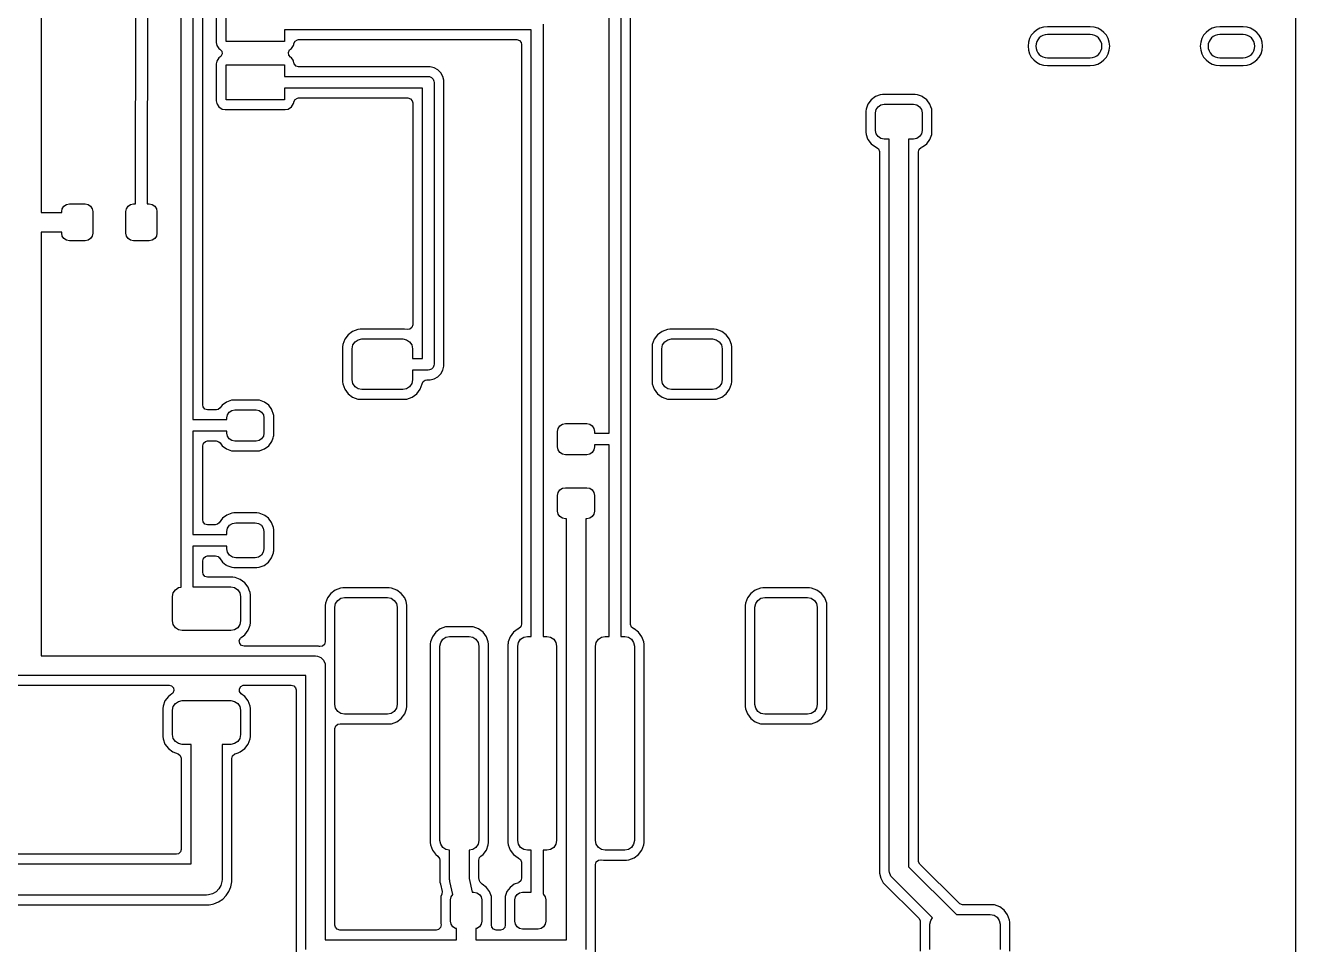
# Model space of a CAD drawing. Header units: millimetres. Extents: x 100.5 to 179.5, y -161.5 to -100.5.
# Drawn here: x 146.84 to 179.5, y -147.17 to -123.53 of the extents above; entities that cross this region are included whole.
import ezdxf

# ---------------------------------------------------------------- set-up
doc = ezdxf.new("R2010")
doc.units = ezdxf.units.MM
doc.layers.add('F.Cu', color=52, linetype='CONTINUOUS', true_color=0xb8bb26)

msp = doc.modelspace()

# ---------------------------------------------------------------- linework, layer by layer
at = {"layer": 'F.Cu', "linetype": 'CONTINUOUS'}
for p, q in [((179.5, -101.241554), (179.5, -160.758445)), ((147.25, -113), (147.25, -128.35)), ((149.675188, -128.125), (149.679999, -115.99994)), ((149.97994, -116.15), (149.975188, -128.125)), ((150.85, -137.979972), (150.85, -117.5)), ((151.15, -117.65), (151.15, -133.670499)), ((151.4005, -133.297244), (151.4005, -118.0245)), ((162.15, -122), (162.15, -139.25)), ((162.4005, -131.802135), (162.4005, -121.947275)), ((161.85, -134.025), (161.85, -122.15)), ((151.7495, -123.025321), (151.7495, -123.974678)), ((152, -123.95), (152, -123.05)), ((159.85, -123.65), (153.5, -123.65)), ((153.5, -123.65), (153.5, -123.95)), ((159.85, -139.25), (159.85, -123.65)), ((160.15, -123.5), (160.15, -139.25)), ((174.22, -123.57), (173.12, -123.57)), ((174.22, -123.77), (173.12, -123.77)), ((178.15, -123.57), (177.55, -123.57)), ((178.15, -123.77), (177.55, -123.77)), ((151.7495, -123.974678), (151.764032, -124.047735)), ((151.764032, -124.047735), (151.764033, -124.047739)), ((151.764033, -124.047739), (151.764034, -124.04774)), ((151.764034, -124.04774), (151.819399, -124.130601)), ((153.5, -123.95), (152, -123.95)), ((153.680601, -124.130601), (153.735966, -124.04774)), ((153.735966, -124.04774), (153.740589, -124.0245)), ((153.740589, -124.0245), (153.745402, -124.000308)), ((153.745402, -124.000308), (153.777788, -123.938397)), ((153.777788, -123.938397), (153.838504, -123.903823)), ((153.838504, -123.903823), (153.867019, -123.9005)), ((153.867019, -123.9005), (159.4755, -123.9005)), ((159.4755, -123.9005), (159.542539, -123.920185)), ((159.542539, -123.920185), (159.588294, -123.972989)), ((159.588294, -123.972989), (159.5995, -124.0245)), ((159.5995, -124.0245), (159.5995, -138.935858)), ((151.819399, -124.369399), (151.764033, -124.45226)), ((151.819399, -124.130601), (151.84379, -124.146898)), ((151.843791, -124.3531), (151.819399, -124.369399)), ((151.84379, -124.146898), (151.888594, -124.200511)), ((151.867146, -124.332863), (151.843791, -124.3531)), ((151.897301, -124.269836), (151.867146, -124.332863)), ((151.888594, -124.200511), (151.897301, -124.269836)), ((153.602698, -124.230166), (153.632852, -124.167138)), ((153.611405, -124.299491), (153.602698, -124.230166)), ((153.656209, -124.353101), (153.611405, -124.299491)), ((153.632852, -124.167138), (153.65621, -124.146898)), ((153.680601, -124.369399), (153.656209, -124.353101)), ((153.65621, -124.146898), (153.680601, -124.130601)), ((153.723184, -124.43313), (153.680601, -124.369399)), ((173.12, -124.37), (174.22, -124.37)), ((177.55, -124.37), (178.15, -124.37)), ((151.764032, -124.452264), (151.7495, -124.525321)), ((151.7495, -124.525321), (151.7495, -125.474678)), ((151.764033, -124.45226), (151.764032, -124.452264)), ((152, -125.45), (152, -124.55)), ((152, -124.55), (153.5, -124.55)), ((153.5, -124.55), (153.5, -124.85)), ((153.735966, -124.45226), (153.723184, -124.43313)), ((153.735967, -124.452263), (153.735966, -124.45226)), ((153.745402, -124.499692), (153.735967, -124.452263)), ((153.754225, -124.527011), (153.745402, -124.499692)), ((153.79998, -124.579815), (153.754225, -124.527011)), ((153.867019, -124.5995), (153.79998, -124.579815)), ((157.252726, -124.5995), (153.867019, -124.5995)), ((157.252727, -124.5995), (157.252726, -124.5995)), ((157.354587, -124.626793), (157.252727, -124.5995)), ((157.445913, -124.67952), (157.354587, -124.626793)), ((157.52048, -124.754087), (157.445913, -124.67952)), ((173.12, -124.57), (174.22, -124.57)), ((177.55, -124.57), (178.15, -124.57)), ((153.5, -124.85), (157.2, -124.85)), ((157.2, -124.85), (157.229264, -124.852882)), ((157.229264, -124.852882), (157.283336, -124.87528)), ((157.283336, -124.87528), (157.32472, -124.916664)), ((157.32472, -124.916664), (157.347118, -124.970736)), ((157.347118, -124.970736), (157.35, -125)), ((157.35, -125), (157.35, -132.25)), ((157.573207, -124.845413), (157.52048, -124.754087)), ((157.6005, -124.947273), (157.573207, -124.845413)), ((157.6005, -132.302727), (157.6005, -124.947273)), ((157.05, -125.15), (153.5, -125.15)), ((153.5, -125.15), (153.5, -125.45)), ((153.777788, -125.438397), (153.838504, -125.403823)), ((153.838504, -125.403823), (153.867019, -125.4005)), ((153.867019, -125.4005), (156.6755, -125.4005)), ((156.6755, -125.4005), (156.742539, -125.420185)), ((157.05, -132.1), (157.05, -125.15)), ((168.694773, -125.365872), (168.585313, -125.447813)), ((168.822885, -125.318087), (168.694773, -125.365872)), ((168.879509, -125.312001), (168.822885, -125.318087)), ((168.879518, -125.312), (168.879509, -125.312001)), ((169.720493, -125.312), (168.879518, -125.312)), ((169.77711, -125.318087), (169.720493, -125.312)), ((169.777112, -125.318087), (169.77711, -125.318087)), ((169.777114, -125.318088), (169.777112, -125.318087)), ((169.905226, -125.365872), (169.777114, -125.318088)), ((169.905228, -125.365873), (169.905226, -125.365872)), ((169.909227, -125.368867), (169.905228, -125.365873)), ((170.014687, -125.447813), (169.909227, -125.368867)), ((151.7495, -125.474678), (151.764032, -125.547735)), ((151.764032, -125.547735), (151.764033, -125.547739)), ((151.764033, -125.547739), (151.770404, -125.557274)), ((151.770404, -125.557274), (151.819399, -125.630601)), ((151.819399, -125.630601), (151.90139, -125.685385)), ((151.90139, -125.685385), (151.90226, -125.685966)), ((151.90226, -125.685966), (151.902264, -125.685967)), ((151.902264, -125.685967), (151.975321, -125.700499)), ((151.975321, -125.700499), (151.975324, -125.7005)), ((151.975324, -125.7005), (151.975326, -125.7005)), ((151.975326, -125.7005), (153.524676, -125.7005)), ((153.5, -125.45), (152, -125.45)), ((153.524676, -125.7005), (153.524677, -125.700499)), ((153.524677, -125.700499), (153.59774, -125.685966)), ((153.59774, -125.685966), (153.680601, -125.630601)), ((153.680601, -125.630601), (153.735966, -125.54774)), ((153.735966, -125.54774), (153.740589, -125.5245)), ((153.740589, -125.5245), (153.745402, -125.500308)), ((153.745402, -125.500308), (153.777788, -125.438397)), ((156.742539, -125.420185), (156.788294, -125.472989)), ((156.788294, -125.472989), (156.7995, -125.5245)), ((156.7995, -125.5245), (156.7995, -131.233933)), ((168.455587, -125.685389), (168.4495, -125.741998)), ((168.503373, -125.557271), (168.455587, -125.685389)), ((168.585313, -125.447813), (168.503373, -125.557271)), ((168.7, -125.7875), (168.717127, -125.701396)), ((168.717127, -125.701396), (168.765901, -125.628401)), ((168.765901, -125.628401), (168.838896, -125.579627)), ((168.838896, -125.579627), (168.925, -125.5625)), ((168.925, -125.5625), (169.675, -125.5625)), ((169.675, -125.5625), (169.761104, -125.579627)), ((169.761104, -125.579627), (169.834099, -125.628401)), ((169.834099, -125.628401), (169.882873, -125.701396)), ((169.882873, -125.701396), (169.9, -125.7875)), ((170.096628, -125.557274), (170.014687, -125.447813)), ((170.123978, -125.6306), (170.096628, -125.557274)), ((170.144412, -125.685385), (170.123978, -125.6306)), ((170.146036, -125.700499), (170.144412, -125.685385)), ((170.150499, -125.742016), (170.146036, -125.700499)), ((168.4495, -125.741998), (168.4495, -126.282981)), ((168.7, -126.2375), (168.7, -125.7875)), ((169.9, -125.7875), (169.9, -126.2375)), ((170.1505, -126.282985), (170.150499, -125.742016)), ((168.4495, -126.282981), (168.449501, -126.28299)), ((168.449501, -126.28299), (168.455587, -126.339614)), ((168.455587, -126.339614), (168.496947, -126.4505)), ((168.717127, -126.323604), (168.7, -126.2375)), ((168.765901, -126.396599), (168.717127, -126.323604)), ((169.882873, -126.323604), (169.834099, -126.396599)), ((169.9, -126.2375), (169.882873, -126.323604)), ((170.096628, -126.467726), (170.144412, -126.339614)), ((170.144412, -126.339614), (170.146687, -126.318444)), ((170.146687, -126.318444), (170.150499, -126.283001)), ((170.150499, -126.28299), (170.1505, -126.282985)), ((170.150499, -126.283001), (170.150499, -126.28299)), ((168.496947, -126.4505), (168.503372, -126.467726)), ((168.503372, -126.467726), (168.585313, -126.577187)), ((168.585313, -126.577187), (168.694774, -126.659128)), ((168.694774, -126.659128), (168.718836, -126.668102)), ((168.718836, -126.668102), (168.774767, -126.709973)), ((168.838896, -126.445373), (168.765901, -126.396599)), ((168.774767, -126.709973), (168.799184, -126.775437)), ((168.925, -126.4625), (168.838896, -126.445373)), ((169.05, -126.4625), (168.925, -126.4625)), ((169.05, -145.275), (169.05, -126.4625)), ((169.675, -126.4625), (169.55, -126.4625)), ((169.55, -126.4625), (169.55, -145.171446)), ((169.761104, -126.445373), (169.675, -126.4625)), ((169.834099, -126.396599), (169.761104, -126.445373)), ((169.820185, -126.717244), (169.872989, -126.671489)), ((169.872989, -126.671489), (169.881142, -126.66811)), ((169.881142, -126.66811), (169.905226, -126.659128)), ((169.905226, -126.659128), (170.014687, -126.577187)), ((170.014687, -126.577187), (170.096628, -126.467726)), ((168.799184, -126.775437), (168.7995, -126.784283)), ((168.7995, -126.784283), (168.7995, -145.340891)), ((169.8005, -126.784283), (169.820185, -126.717244)), ((169.8005, -145.016324), (169.8005, -126.784283)), ((147.775, -128.325), (147.790224, -128.248463)), ((147.775, -128.35), (147.775, -128.325)), ((147.790224, -128.248463), (147.833579, -128.183579)), ((147.833579, -128.183579), (147.898463, -128.140224)), ((147.898463, -128.140224), (147.975, -128.125)), ((147.975, -128.125), (148.375, -128.125)), ((148.375, -128.125), (148.451537, -128.140224)), ((148.451537, -128.140224), (148.516421, -128.183579)), ((148.516421, -128.183579), (148.559776, -128.248463)), ((148.559776, -128.248463), (148.575, -128.325)), ((148.575, -128.325), (148.575, -128.875)), ((149.425, -128.325), (149.440224, -128.248463)), ((149.425, -128.875), (149.425, -128.325)), ((149.440224, -128.248463), (149.483579, -128.183579)), ((149.483579, -128.183579), (149.548463, -128.140224)), ((149.548463, -128.140224), (149.625, -128.125)), ((149.625, -128.125), (149.675188, -128.125)), ((149.975188, -128.125), (150.025, -128.125)), ((150.025, -128.125), (150.101537, -128.140224)), ((150.101537, -128.140224), (150.166421, -128.183579)), ((150.166421, -128.183579), (150.209776, -128.248463)), ((150.209776, -128.248463), (150.225, -128.325)), ((150.225, -128.325), (150.225, -128.875)), ((147.25, -128.35), (147.775, -128.35)), ((147.775, -128.85), (147.25, -128.85)), ((147.25, -128.85), (147.25, -139.75)), ((147.775, -128.875), (147.775, -128.85)), ((147.790224, -128.951537), (147.775, -128.875)), ((147.833579, -129.016421), (147.790224, -128.951537)), ((148.559776, -128.951537), (148.516421, -129.016421)), ((148.575, -128.875), (148.559776, -128.951537)), ((149.440224, -128.951537), (149.425, -128.875)), ((149.483579, -129.016421), (149.440224, -128.951537)), ((150.209776, -128.951537), (150.166421, -129.016421)), ((150.225, -128.875), (150.209776, -128.951537)), ((147.898463, -129.059776), (147.833579, -129.016421)), ((147.975, -129.075), (147.898463, -129.059776)), ((148.375, -129.075), (147.975, -129.075)), ((148.451537, -129.059776), (148.375, -129.075)), ((148.516421, -129.016421), (148.451537, -129.059776)), ((149.548463, -129.059776), (149.483579, -129.016421)), ((149.625, -129.075), (149.548463, -129.059776)), ((150.025, -129.075), (149.625, -129.075)), ((150.101537, -129.059776), (150.025, -129.075)), ((150.166421, -129.016421), (150.101537, -129.059776)), ((156.7995, -131.233933), (156.779815, -131.300972)), ((155.051202, -131.607671), (155.000908, -131.742517)), ((155.051206, -131.607664), (155.051202, -131.607671)), ((155.137452, -131.492455), (155.051206, -131.607664)), ((155.137455, -131.492452), (155.137452, -131.492455)), ((155.252664, -131.406206), (155.137455, -131.492452)), ((155.252671, -131.406202), (155.252664, -131.406206)), ((155.387516, -131.355908), (155.252671, -131.406202)), ((155.447123, -131.349501), (155.387516, -131.355908)), ((155.399329, -131.61903), (155.495, -131.6)), ((155.447129, -131.3495), (155.447123, -131.349501)), ((156.592864, -131.3495), (155.447129, -131.3495)), ((155.495, -131.6), (156.545, -131.6)), ((156.545, -131.6), (156.640671, -131.61903)), ((156.592873, -131.3495), (156.592864, -131.3495)), ((156.592881, -131.3495), (156.592873, -131.3495)), ((156.592883, -131.349501), (156.592881, -131.3495)), ((156.6556, -131.356243), (156.592883, -131.349501)), ((156.657853, -131.356671), (156.6556, -131.356243)), ((156.658588, -131.356565), (156.657853, -131.356671)), ((156.660196, -131.356738), (156.658588, -131.356565)), ((156.66024, -131.356327), (156.660196, -131.356738)), ((156.727011, -131.346727), (156.66024, -131.356327)), ((156.779815, -131.300972), (156.727011, -131.346727)), ((163.011202, -131.607671), (162.960908, -131.742517)), ((163.011206, -131.607664), (163.011202, -131.607671)), ((163.097452, -131.492455), (163.011206, -131.607664)), ((163.097455, -131.492452), (163.097452, -131.492455)), ((163.212664, -131.406206), (163.097455, -131.492452)), ((163.212671, -131.406202), (163.212664, -131.406206)), ((163.347516, -131.355908), (163.212671, -131.406202)), ((163.407123, -131.349501), (163.347516, -131.355908)), ((163.359329, -131.61903), (163.455, -131.6)), ((163.407129, -131.3495), (163.407123, -131.349501)), ((164.552864, -131.3495), (163.407129, -131.3495)), ((163.455, -131.6), (164.505, -131.6)), ((164.505, -131.6), (164.600671, -131.61903)), ((164.552873, -131.3495), (164.552864, -131.3495)), ((164.552881, -131.3495), (164.552873, -131.3495)), ((164.552883, -131.349501), (164.552881, -131.3495)), ((164.612483, -131.355908), (164.552883, -131.349501)), ((164.747328, -131.406202), (164.612482, -131.355908)), ((164.612482, -131.355908), (164.612483, -131.355908)), ((164.747335, -131.406206), (164.747328, -131.406202)), ((164.862544, -131.492452), (164.747335, -131.406206)), ((164.862547, -131.492455), (164.862544, -131.492452)), ((164.948793, -131.607664), (164.862547, -131.492455)), ((164.948797, -131.607671), (164.948793, -131.607664)), ((164.981264, -131.694721), (164.948797, -131.607671)), ((154.994501, -131.802123), (154.9945, -131.802135)), ((154.9945, -131.802135), (154.9945, -132.69787)), ((155.000908, -131.742517), (154.994501, -131.802116)), ((154.994501, -131.802116), (154.994501, -131.802123)), ((155.245, -131.85), (155.26403, -131.754329)), ((155.245, -132.65), (155.245, -131.85)), ((155.26403, -131.754329), (155.318223, -131.673223)), ((155.318223, -131.673223), (155.399329, -131.61903)), ((156.640671, -131.61903), (156.721777, -131.673223)), ((156.721777, -131.673223), (156.77597, -131.754329)), ((156.77597, -131.754329), (156.795, -131.85)), ((156.795, -131.85), (156.795, -132.1)), ((162.4005, -138.452135), (162.4005, -131.802135)), ((162.954501, -131.802123), (162.9545, -131.802135)), ((162.9545, -131.802135), (162.9545, -132.69787)), ((162.960908, -131.742517), (162.954501, -131.802116)), ((162.954501, -131.802116), (162.954501, -131.802123)), ((163.205, -131.85), (163.22403, -131.754329)), ((163.205, -132.65), (163.205, -131.85)), ((163.22403, -131.754329), (163.278223, -131.673223)), ((163.278223, -131.673223), (163.359329, -131.61903)), ((164.600671, -131.61903), (164.681777, -131.673223)), ((164.681777, -131.673223), (164.73597, -131.754329)), ((164.73597, -131.754329), (164.755, -131.85)), ((164.755, -131.85), (164.755, -132.65)), ((164.999091, -131.742517), (164.981264, -131.694721)), ((165.005499, -131.802128), (164.999091, -131.742517)), ((165.0055, -132.697873), (165.005499, -131.802128)), ((156.795, -132.1), (157.05, -132.1)), ((157.35, -132.25), (157.347118, -132.279264)), ((157.2, -132.4), (156.795, -132.4)), ((156.795, -132.4), (156.795, -132.65)), ((157.229264, -132.397118), (157.2, -132.4)), ((157.283336, -132.37472), (157.229264, -132.397118)), ((157.32472, -132.333336), (157.283336, -132.37472)), ((157.347118, -132.279264), (157.32472, -132.333336)), ((157.354587, -132.623207), (157.445913, -132.57048)), ((157.445913, -132.57048), (157.52048, -132.495913)), ((157.52048, -132.495913), (157.573207, -132.404587)), ((157.573207, -132.404587), (157.6005, -132.302727)), ((154.9945, -132.69787), (154.994501, -132.697876)), ((154.994501, -132.697876), (155.000908, -132.757483)), ((155.000908, -132.757483), (155.051202, -132.892328)), ((155.051202, -132.892328), (155.051206, -132.892335)), ((155.051206, -132.892335), (155.137452, -133.007544)), ((155.26403, -132.745671), (155.245, -132.65)), ((155.318223, -132.826777), (155.26403, -132.745671)), ((155.399329, -132.88097), (155.318223, -132.826777)), ((155.495, -132.9), (155.399329, -132.88097)), ((156.545, -132.9), (155.495, -132.9)), ((156.640671, -132.88097), (156.545, -132.9)), ((156.721777, -132.826777), (156.640671, -132.88097)), ((156.77597, -132.745671), (156.721777, -132.826777)), ((156.795, -132.65), (156.77597, -132.745671)), ((156.902546, -133.007546), (156.988796, -132.892331)), ((156.988796, -132.892331), (157.039091, -132.757483)), ((157.039091, -132.757481), (157.040874, -132.749938)), ((157.039091, -132.757483), (157.039091, -132.757481)), ((157.040874, -132.749938), (157.043146, -132.750474)), ((157.043146, -132.750474), (157.065429, -132.696688)), ((157.065429, -132.696688), (157.122823, -132.656843)), ((157.122823, -132.656843), (157.161976, -132.6505)), ((157.161976, -132.6505), (157.252725, -132.6505)), ((157.252725, -132.6505), (157.252727, -132.6505)), ((157.252727, -132.6505), (157.354587, -132.623207)), ((162.9545, -132.69787), (162.954501, -132.697876)), ((162.954501, -132.697876), (162.960908, -132.757483)), ((162.960908, -132.757483), (163.011202, -132.892328)), ((163.011202, -132.892328), (163.011206, -132.892335)), ((163.011206, -132.892335), (163.097452, -133.007544)), ((163.22403, -132.745671), (163.205, -132.65)), ((163.278223, -132.826777), (163.22403, -132.745671)), ((163.359329, -132.88097), (163.278223, -132.826777)), ((163.455, -132.9), (163.359329, -132.88097)), ((164.505, -132.9), (163.455, -132.9)), ((164.600671, -132.88097), (164.505, -132.9)), ((164.681777, -132.826777), (164.600671, -132.88097)), ((164.73597, -132.745671), (164.681777, -132.826777)), ((164.755, -132.65), (164.73597, -132.745671)), ((164.862546, -133.007546), (164.948796, -132.892331)), ((164.948796, -132.892331), (164.999091, -132.757483)), ((164.999091, -132.757483), (165.0055, -132.697873)), ((152.012117, -133.222207), (151.90285, -133.30285)), ((152.012119, -133.222206), (152.012117, -133.222207)), ((152.140298, -133.177353), (152.012119, -133.222206)), ((152.1403, -133.177353), (152.140298, -133.177353)), ((152.17073, -133.1745), (152.1403, -133.177353)), ((152.170734, -133.1745), (152.17073, -133.1745)), ((152.829266, -133.1745), (152.170734, -133.1745)), ((152.82927, -133.1745), (152.829266, -133.1745)), ((152.8597, -133.177353), (152.82927, -133.1745)), ((152.98788, -133.222206), (152.8597, -133.177353)), ((152.987882, -133.222207), (152.98788, -133.222206)), ((153.09715, -133.30285), (152.987882, -133.222207)), ((155.137452, -133.007544), (155.137455, -133.007547)), ((155.137455, -133.007547), (155.252664, -133.093793)), ((155.252664, -133.093793), (155.252671, -133.093797)), ((155.252671, -133.093797), (155.387517, -133.144091)), ((155.387517, -133.144091), (155.387516, -133.144091)), ((155.387516, -133.144091), (155.394444, -133.144835)), ((155.394444, -133.144835), (155.447127, -133.1505)), ((155.447127, -133.1505), (156.592872, -133.150499)), ((156.592872, -133.150499), (156.652483, -133.144091)), ((156.652483, -133.144091), (156.787331, -133.093796)), ((156.787331, -133.093796), (156.902546, -133.007546)), ((163.097452, -133.007544), (163.097455, -133.007547)), ((163.097455, -133.007547), (163.212664, -133.093793)), ((163.212664, -133.093793), (163.212671, -133.093797)), ((163.212671, -133.093797), (163.347517, -133.144091)), ((163.347517, -133.144091), (163.347516, -133.144091)), ((163.347516, -133.144091), (163.354444, -133.144835)), ((163.354444, -133.144835), (163.407127, -133.1505)), ((163.407127, -133.1505), (164.552872, -133.150499)), ((164.552872, -133.150499), (164.612483, -133.144091)), ((164.612483, -133.144091), (164.747331, -133.093796)), ((164.747331, -133.093796), (164.862546, -133.007546)), ((151.411534, -133.348379), (151.4005, -133.297244)), ((151.457113, -133.401335), (151.411534, -133.348379)), ((151.524086, -133.421243), (151.457113, -133.401335)), ((151.751898, -133.422003), (151.524086, -133.421243)), ((151.796434, -133.413889), (151.751898, -133.422003)), ((151.852082, -133.371638), (151.796434, -133.413889)), ((151.90285, -133.30285), (151.852082, -133.371638)), ((152.025, -133.625), (152.040224, -133.548463)), ((152.040224, -133.548463), (152.083579, -133.483579)), ((152.083579, -133.483579), (152.148463, -133.440224)), ((152.148463, -133.440224), (152.225, -133.425)), ((152.225, -133.425), (152.775, -133.425)), ((152.775, -133.425), (152.851537, -133.440224)), ((152.851537, -133.440224), (152.916421, -133.483579)), ((152.916421, -133.483579), (152.959776, -133.548463)), ((152.959776, -133.548463), (152.975, -133.625)), ((153.177793, -133.412118), (153.09715, -133.30285)), ((153.180842, -133.420832), (153.177793, -133.412118)), ((153.222646, -133.540298), (153.180842, -133.420832)), ((153.222646, -133.5403), (153.222646, -133.540298)), ((153.2255, -133.57073), (153.222646, -133.5403)), ((153.2255, -134.079269), (153.2255, -133.57073)), ((151.15, -133.670499), (152.025, -133.673415)), ((152.025, -133.673415), (152.025, -133.625)), ((152.975, -133.625), (152.975, -134.025)), ((160.540224, -133.898463), (160.583579, -133.833579)), ((160.583579, -133.833579), (160.648463, -133.790224)), ((160.648463, -133.790224), (160.725, -133.775)), ((160.725, -133.775), (161.275, -133.775)), ((161.275, -133.775), (161.351537, -133.790224)), ((161.351537, -133.790224), (161.416421, -133.833579)), ((161.416421, -133.833579), (161.459776, -133.898463)), ((152.025, -133.973416), (151.15, -133.9705)), ((151.15, -133.9705), (151.15, -136.629499)), ((151.472989, -134.233455), (151.52491, -134.22225)), ((151.52491, -134.22225), (151.749035, -134.222997)), ((151.749035, -134.222997), (151.816009, -134.242905)), ((152.025, -134.025), (152.025, -133.973416)), ((152.040224, -134.101537), (152.025, -134.025)), ((152.083579, -134.166421), (152.040224, -134.101537)), ((152.148463, -134.209776), (152.083579, -134.166421)), ((152.225, -134.225), (152.148463, -134.209776)), ((152.851537, -134.209776), (152.775, -134.225)), ((152.916421, -134.166421), (152.851537, -134.209776)), ((152.959776, -134.101537), (152.916421, -134.166421)), ((152.975, -134.025), (152.959776, -134.101537)), ((153.177793, -134.237882), (153.211164, -134.142513)), ((153.211164, -134.142513), (153.222646, -134.109701)), ((153.222646, -134.109699), (153.2255, -134.079269)), ((153.222646, -134.109701), (153.222646, -134.109699)), ((160.525, -133.975), (160.540224, -133.898463)), ((160.525, -134.375), (160.525, -133.975)), ((161.459776, -133.898463), (161.475, -133.975)), ((161.475, -133.975), (161.475, -134.025)), ((161.475, -134.025), (161.85, -134.025)), ((151.4005, -134.346249), (151.420185, -134.27921)), ((151.4005, -136.253748), (151.4005, -134.346249)), ((151.420185, -134.27921), (151.472989, -134.233455)), ((151.816009, -134.242905), (151.848392, -134.273362)), ((151.848392, -134.273362), (151.90285, -134.34715)), ((151.90285, -134.34715), (152.012118, -134.427793)), ((152.012118, -134.427793), (152.054845, -134.442744)), ((152.054845, -134.442744), (152.140299, -134.472646)), ((152.140299, -134.472646), (152.17073, -134.4755)), ((152.17073, -134.4755), (152.170734, -134.4755)), ((152.170734, -134.4755), (152.82927, -134.4755)), ((152.775, -134.225), (152.225, -134.225)), ((152.82927, -134.4755), (152.859699, -134.472646)), ((152.859699, -134.472646), (152.859701, -134.472646)), ((152.859701, -134.472646), (152.92379, -134.450219)), ((152.92379, -134.450219), (152.987882, -134.427793)), ((152.987882, -134.427793), (153.09715, -134.34715)), ((153.09715, -134.34715), (153.177793, -134.237882)), ((160.540224, -134.451537), (160.525, -134.375)), ((160.583579, -134.516421), (160.540224, -134.451537)), ((160.648463, -134.559776), (160.583579, -134.516421)), ((161.416421, -134.516421), (161.351537, -134.559776)), ((161.459776, -134.451537), (161.416421, -134.516421)), ((161.475, -134.375), (161.459776, -134.451537)), ((161.85, -134.325), (161.475, -134.325)), ((161.475, -134.325), (161.475, -134.375)), ((161.85, -139.25), (161.85, -134.325)), ((160.725, -134.575), (160.648463, -134.559776)), ((161.275, -134.575), (160.725, -134.575)), ((161.351537, -134.559776), (161.275, -134.575)), ((160.540224, -135.548463), (160.583579, -135.483579)), ((160.583579, -135.483579), (160.648463, -135.440224)), ((160.648463, -135.440224), (160.725, -135.425)), ((160.725, -135.425), (161.275, -135.425)), ((161.275, -135.425), (161.351537, -135.440224)), ((161.351537, -135.440224), (161.416421, -135.483579)), ((161.416421, -135.483579), (161.459776, -135.548463)), ((160.525, -135.625), (160.540224, -135.548463)), ((160.525, -136.025), (160.525, -135.625)), ((161.459776, -135.548463), (161.475, -135.625)), ((161.475, -135.625), (161.475, -136.025)), ((152.019773, -136.128372), (151.910313, -136.210313)), ((152.147885, -136.080587), (152.019773, -136.128372)), ((152.204509, -136.074501), (152.147885, -136.080587)), ((152.204518, -136.0745), (152.204509, -136.074501)), ((152.795493, -136.0745), (152.204518, -136.0745)), ((152.85211, -136.080587), (152.795493, -136.0745)), ((152.852112, -136.080587), (152.85211, -136.080587)), ((152.852114, -136.080588), (152.852112, -136.080587)), ((152.980226, -136.128372), (152.852114, -136.080588)), ((152.980228, -136.128373), (152.980226, -136.128372)), ((152.999122, -136.142517), (152.980228, -136.128373)), ((153.089687, -136.210313), (152.999122, -136.142517)), ((160.540224, -136.101537), (160.525, -136.025)), ((160.583579, -136.166421), (160.540224, -136.101537)), ((160.648463, -136.209776), (160.583579, -136.166421)), ((161.416421, -136.166421), (161.351537, -136.209776)), ((161.459776, -136.101537), (161.416421, -136.166421)), ((161.475, -136.025), (161.459776, -136.101537)), ((151.411878, -136.305635), (151.4005, -136.253748)), ((151.457808, -136.358286), (151.411878, -136.305635)), ((151.524913, -136.377747), (151.457808, -136.358286)), ((151.723917, -136.377084), (151.524913, -136.377747)), ((151.782776, -136.362002), (151.723917, -136.377084)), ((151.82017, -136.324713), (151.782776, -136.362002)), ((151.823057, -136.326874), (151.82017, -136.324713)), ((151.910313, -136.210313), (151.823057, -136.326874)), ((152.025, -136.55), (152.042127, -136.463896)), ((152.042127, -136.463896), (152.090901, -136.390901)), ((152.090901, -136.390901), (152.163896, -136.342127)), ((152.163896, -136.342127), (152.25, -136.325)), ((152.25, -136.325), (152.75, -136.325)), ((152.75, -136.325), (152.836104, -136.342127)), ((152.836104, -136.342127), (152.909099, -136.390901)), ((152.909099, -136.390901), (152.957873, -136.463896)), ((152.957873, -136.463896), (152.975, -136.55)), ((153.171628, -136.319774), (153.089687, -136.210313)), ((153.219412, -136.447886), (153.171628, -136.319774)), ((153.225499, -136.504516), (153.219412, -136.447886)), ((153.2255, -137.045485), (153.225499, -136.504516)), ((160.725, -136.225), (160.648463, -136.209776)), ((160.75, -136.225), (160.725, -136.225)), ((160.75, -147.05), (160.75, -136.225)), ((161.275, -136.225), (161.25, -136.225)), ((161.25, -136.225), (161.25, -147.3)), ((161.351537, -136.209776), (161.275, -136.225)), ((151.15, -136.629499), (152.025, -136.626582)), ((152.025, -136.626582), (152.025, -136.55)), ((152.975, -136.55), (152.975, -137)), ((152.025, -136.926584), (151.15, -136.9295)), ((151.15, -136.9295), (151.15, -137.975)), ((152.025, -137), (152.025, -136.926584)), ((152.042127, -137.086104), (152.025, -137)), ((152.090901, -137.159099), (152.042127, -137.086104)), ((152.163896, -137.207873), (152.090901, -137.159099)), ((152.909099, -137.159099), (152.836104, -137.207873)), ((152.957873, -137.086104), (152.909099, -137.159099)), ((152.975, -137), (152.957873, -137.086104)), ((153.171628, -137.230226), (153.219412, -137.102114)), ((153.219412, -137.102114), (153.222211, -137.076076)), ((153.222211, -137.076076), (153.225499, -137.045499)), ((153.225499, -137.045494), (153.2255, -137.045485)), ((153.225499, -137.045499), (153.225499, -137.045494)), ((151.4005, -137.302754), (151.420185, -137.235715)), ((151.4005, -137.6005), (151.4005, -137.302754)), ((151.420185, -137.235715), (151.472989, -137.18996)), ((151.472989, -137.18996), (151.524086, -137.178755)), ((151.524086, -137.178755), (151.726851, -137.178079)), ((151.726851, -137.178079), (151.793955, -137.19754)), ((151.793955, -137.19754), (151.826531, -137.227767)), ((151.826531, -137.227767), (151.828372, -137.230226)), ((151.828372, -137.230226), (151.910313, -137.339687)), ((151.910313, -137.339687), (151.998177, -137.405461)), ((151.998177, -137.405461), (152.015568, -137.41848)), ((152.015568, -137.41848), (152.019774, -137.421628)), ((152.019774, -137.421628), (152.147886, -137.469412)), ((152.147886, -137.469412), (152.204515, -137.4755)), ((152.25, -137.225), (152.163896, -137.207873)), ((152.204515, -137.4755), (152.795484, -137.475499)), ((152.75, -137.225), (152.25, -137.225)), ((152.836104, -137.207873), (152.75, -137.225)), ((152.795484, -137.475499), (152.852114, -137.469412)), ((152.852114, -137.469412), (152.980226, -137.421628)), ((152.980226, -137.421628), (153.089687, -137.339687)), ((153.089687, -137.339687), (153.171628, -137.230226)), ((151.411706, -137.652011), (151.4005, -137.6005)), ((151.457461, -137.704815), (151.411706, -137.652011)), ((151.5245, -137.7245), (151.457461, -137.704815)), ((152.172865, -137.7245), (151.5245, -137.7245)), ((152.172873, -137.7245), (152.172865, -137.7245)), ((152.172881, -137.7245), (152.172873, -137.7245)), ((152.172883, -137.724501), (152.172881, -137.7245)), ((152.232483, -137.730908), (152.172883, -137.724501)), ((152.367328, -137.781202), (152.232482, -137.730908)), ((152.232482, -137.730908), (152.232483, -137.730908)), ((152.367335, -137.781206), (152.367328, -137.781202)), ((152.482544, -137.867452), (152.367335, -137.781206)), ((150.625, -138.225), (150.64403, -138.129329)), ((150.64403, -138.129329), (150.698223, -138.048223)), ((150.698223, -138.048223), (150.779329, -137.99403)), ((150.779329, -137.99403), (150.85, -137.979972)), ((151.15, -137.975), (152.125, -137.975)), ((152.125, -137.975), (152.220671, -137.99403)), ((152.220671, -137.99403), (152.301777, -138.048223)), ((152.301777, -138.048223), (152.35597, -138.129329)), ((152.35597, -138.129329), (152.375, -138.225)), ((152.482547, -137.867455), (152.482544, -137.867452)), ((152.568793, -137.982664), (152.482547, -137.867455)), ((152.568797, -137.982671), (152.568793, -137.982664)), ((152.596223, -138.056206), (152.568797, -137.982671)), ((152.619091, -138.117517), (152.596223, -138.056206)), ((152.625499, -138.177128), (152.619091, -138.117517)), ((154.692452, -138.142455), (154.606206, -138.257664)), ((154.692455, -138.142452), (154.692452, -138.142455)), ((154.807664, -138.056206), (154.692455, -138.142452)), ((154.807671, -138.056202), (154.807664, -138.056206)), ((154.942516, -138.005908), (154.807671, -138.056202)), ((155.002123, -137.999501), (154.942516, -138.005908)), ((155.002129, -137.9995), (155.002123, -137.999501)), ((156.197864, -137.9995), (155.002129, -137.9995)), ((156.197873, -137.9995), (156.197864, -137.9995)), ((156.197881, -137.9995), (156.197873, -137.9995)), ((156.197883, -137.999501), (156.197881, -137.9995)), ((156.257483, -138.005908), (156.197883, -137.999501)), ((156.392328, -138.056202), (156.257482, -138.005908)), ((156.257482, -138.005908), (156.257483, -138.005908)), ((156.392335, -138.056206), (156.392328, -138.056202)), ((156.507544, -138.142452), (156.392335, -138.056206)), ((156.507547, -138.142455), (156.507544, -138.142452)), ((156.593793, -138.257664), (156.507547, -138.142455)), ((165.492452, -138.142455), (165.406206, -138.257664)), ((165.492455, -138.142452), (165.492452, -138.142455)), ((165.607664, -138.056206), (165.492455, -138.142452)), ((165.607671, -138.056202), (165.607664, -138.056206)), ((165.742516, -138.005908), (165.607671, -138.056202)), ((165.802123, -137.999501), (165.742516, -138.005908)), ((165.802129, -137.9995), (165.802123, -137.999501)), ((166.997864, -137.9995), (165.802129, -137.9995)), ((166.997873, -137.9995), (166.997864, -137.9995)), ((166.997881, -137.9995), (166.997873, -137.9995)), ((166.997883, -137.999501), (166.997881, -137.9995)), ((167.057483, -138.005908), (166.997883, -137.999501)), ((167.192328, -138.056202), (167.057482, -138.005908)), ((167.057482, -138.005908), (167.057483, -138.005908)), ((167.192335, -138.056206), (167.192328, -138.056202)), ((167.307544, -138.142452), (167.192335, -138.056206)), ((167.307547, -138.142455), (167.307544, -138.142452)), ((167.393793, -138.257664), (167.307547, -138.142455)), ((150.625, -138.85), (150.625, -138.225)), ((152.375, -138.225), (152.375, -138.85)), ((152.6255, -138.897873), (152.625499, -138.177128)), ((154.549501, -138.452123), (154.5495, -138.452135)), ((154.5495, -138.452135), (154.5495, -139.387097)), ((154.555908, -138.392517), (154.549501, -138.452116)), ((154.549501, -138.452116), (154.549501, -138.452123)), ((154.606202, -138.257671), (154.555908, -138.392517)), ((154.606206, -138.257664), (154.606202, -138.257671)), ((154.8, -138.5), (154.81903, -138.404329)), ((154.81903, -138.404329), (154.873223, -138.323223)), ((154.873223, -138.323223), (154.954329, -138.26903)), ((154.954329, -138.26903), (155.05, -138.25)), ((155.05, -138.25), (156.15, -138.25)), ((156.15, -138.25), (156.245671, -138.26903)), ((156.245671, -138.26903), (156.326777, -138.323223)), ((156.326777, -138.323223), (156.38097, -138.404329)), ((156.38097, -138.404329), (156.4, -138.5)), ((156.593797, -138.257671), (156.593793, -138.257664)), ((156.62787, -138.349027), (156.593797, -138.257671)), ((156.644091, -138.392517), (156.62787, -138.349027)), ((156.650499, -138.452128), (156.644091, -138.392517)), ((156.6505, -141.047873), (156.650499, -138.452128)), ((162.4005, -138.935858), (162.4005, -138.452135)), ((165.349501, -138.452123), (165.3495, -138.452135)), ((165.3495, -138.452135), (165.3495, -141.04787)), ((165.355908, -138.392517), (165.349501, -138.452116)), ((165.349501, -138.452116), (165.349501, -138.452123)), ((165.406202, -138.257671), (165.355908, -138.392517)), ((165.406206, -138.257664), (165.406202, -138.257671)), ((165.6, -138.5), (165.61903, -138.404329)), ((165.61903, -138.404329), (165.673223, -138.323223)), ((165.673223, -138.323223), (165.754329, -138.26903)), ((165.754329, -138.26903), (165.85, -138.25)), ((165.85, -138.25), (166.95, -138.25)), ((166.95, -138.25), (167.045671, -138.26903)), ((167.045671, -138.26903), (167.126777, -138.323223)), ((167.126777, -138.323223), (167.18097, -138.404329)), ((167.18097, -138.404329), (167.2, -138.5)), ((167.393797, -138.257671), (167.393793, -138.257664)), ((167.42787, -138.349027), (167.393797, -138.257671)), ((167.444091, -138.392517), (167.42787, -138.349027)), ((167.450499, -138.452128), (167.444091, -138.392517)), ((167.4505, -141.047873), (167.450499, -138.452128)), ((154.8, -141), (154.8, -138.5)), ((156.4, -138.5), (156.4, -141)), ((165.6, -141), (165.6, -138.5)), ((167.2, -138.5), (167.2, -141)), ((150.64403, -138.945671), (150.625, -138.85)), ((150.698223, -139.026777), (150.64403, -138.945671)), ((150.779329, -139.08097), (150.698223, -139.026777)), ((150.875, -139.1), (150.779329, -139.08097)), ((152.125, -139.1), (150.875, -139.1)), ((152.220671, -139.08097), (152.125, -139.1)), ((152.301777, -139.026777), (152.220671, -139.08097)), ((152.35597, -138.945671), (152.301777, -139.026777)), ((152.375, -138.85), (152.35597, -138.945671)), ((152.482546, -139.207546), (152.568796, -139.092331)), ((152.568796, -139.092331), (152.619091, -138.957483)), ((152.619091, -138.957483), (152.6255, -138.897873)), ((157.507664, -139.056206), (157.392455, -139.142452)), ((157.507671, -139.056202), (157.507664, -139.056206)), ((157.642516, -139.005908), (157.507671, -139.056202)), ((157.702123, -138.999501), (157.642516, -139.005908)), ((157.702129, -138.9995), (157.702123, -138.999501)), ((158.297863, -138.9995), (157.702129, -138.9995)), ((158.297873, -138.9995), (158.297863, -138.9995)), ((158.357483, -139.005909), (158.297873, -138.9995)), ((158.357485, -139.005909), (158.357483, -139.005909)), ((158.357486, -139.00591), (158.357485, -139.005909)), ((158.492328, -139.056202), (158.357486, -139.00591)), ((158.492335, -139.056206), (158.492328, -139.056202)), ((158.607544, -139.142452), (158.492335, -139.056206)), ((159.507664, -139.056206), (159.392455, -139.142452)), ((159.507669, -139.056204), (159.507664, -139.056206)), ((159.518847, -139.052034), (159.507669, -139.056204)), ((159.527011, -139.048652), (159.518847, -139.052034)), ((159.579815, -139.002897), (159.527011, -139.048652)), ((159.5995, -138.935858), (159.579815, -139.002897)), ((162.400816, -138.944701), (162.4005, -138.935858)), ((162.425231, -139.010166), (162.400816, -138.944701)), ((162.481161, -139.052038), (162.425231, -139.010166)), ((162.492331, -139.056204), (162.481161, -139.052038)), ((162.492332, -139.056205), (162.492331, -139.056204)), ((162.492335, -139.056206), (162.492332, -139.056205)), ((162.607544, -139.142452), (162.492335, -139.056206)), ((152.342365, -139.357853), (152.37139, -139.294297)), ((152.352309, -139.427011), (152.342365, -139.357853)), ((152.398064, -139.479815), (152.352309, -139.427011)), ((152.37139, -139.294297), (152.390792, -139.276234)), ((152.390792, -139.276234), (152.45024, -139.23173)), ((152.45024, -139.23173), (152.482546, -139.207546)), ((154.5495, -139.387097), (154.529815, -139.454136)), ((157.250531, -139.442539), (157.249501, -139.452123)), ((157.255908, -139.392517), (157.250531, -139.442539)), ((157.306202, -139.257671), (157.255908, -139.392517)), ((157.306206, -139.257664), (157.306202, -139.257671)), ((157.392452, -139.142455), (157.306206, -139.257664)), ((157.392455, -139.142452), (157.392452, -139.142455)), ((157.5, -139.5), (157.51903, -139.404329)), ((157.51903, -139.404329), (157.573223, -139.323223)), ((157.573223, -139.323223), (157.654329, -139.26903)), ((157.654329, -139.26903), (157.75, -139.25)), ((157.75, -139.25), (158.25, -139.25)), ((158.25, -139.25), (158.345671, -139.26903)), ((158.345671, -139.26903), (158.426777, -139.323223)), ((158.426777, -139.323223), (158.48097, -139.404329)), ((158.48097, -139.404329), (158.5, -139.5)), ((158.607547, -139.142455), (158.607544, -139.142452)), ((158.693793, -139.257664), (158.607547, -139.142455)), ((158.693797, -139.257671), (158.693793, -139.257664)), ((158.742069, -139.387097), (158.693797, -139.257671)), ((158.744091, -139.392517), (158.742069, -139.387097)), ((158.750499, -139.452128), (158.744091, -139.392517)), ((159.250531, -139.442539), (159.249501, -139.452123)), ((159.255908, -139.392517), (159.250531, -139.442539)), ((159.306202, -139.257671), (159.255908, -139.392517)), ((159.306206, -139.257664), (159.306202, -139.257671)), ((159.392452, -139.142455), (159.306206, -139.257664)), ((159.392455, -139.142452), (159.392452, -139.142455)), ((159.5, -139.5), (159.51903, -139.404329)), ((159.51903, -139.404329), (159.573223, -139.323223)), ((159.573223, -139.323223), (159.654329, -139.26903)), ((159.654329, -139.26903), (159.75, -139.25)), ((159.75, -139.25), (159.85, -139.25)), ((160.15, -139.25), (160.25, -139.25)), ((160.25, -139.25), (160.345671, -139.26903)), ((160.345671, -139.26903), (160.426777, -139.323223)), ((160.426777, -139.323223), (160.48097, -139.404329)), ((160.48097, -139.404329), (160.5, -139.5)), ((161.5, -139.5), (161.51903, -139.404329)), ((161.51903, -139.404329), (161.573223, -139.323223)), ((161.573223, -139.323223), (161.654329, -139.26903)), ((161.654329, -139.26903), (161.75, -139.25)), ((161.75, -139.25), (161.85, -139.25)), ((162.15, -139.25), (162.25, -139.25)), ((162.25, -139.25), (162.345671, -139.26903)), ((162.345671, -139.26903), (162.426777, -139.323223)), ((162.426777, -139.323223), (162.48097, -139.404329)), ((162.48097, -139.404329), (162.5, -139.5)), ((162.607547, -139.142455), (162.607544, -139.142452)), ((162.693793, -139.257664), (162.607547, -139.142455)), ((162.693797, -139.257671), (162.693793, -139.257664)), ((162.742069, -139.387097), (162.693797, -139.257671)), ((162.744091, -139.392517), (162.742069, -139.387097)), ((162.750499, -139.452128), (162.744091, -139.392517)), ((147.25, -139.75), (154.3, -139.75)), ((152.465103, -139.4995), (152.398064, -139.479815)), ((154.365891, -139.4995), (152.465103, -139.4995)), ((154.3, -139.75), (154.348773, -139.754804)), ((154.348773, -139.754804), (154.438893, -139.792133)), ((154.365892, -139.4995), (154.365891, -139.4995)), ((154.377713, -139.502667), (154.365892, -139.4995)), ((154.39341, -139.506873), (154.377713, -139.502667)), ((154.407853, -139.509835), (154.39341, -139.506873)), ((154.477011, -139.499891), (154.407853, -139.509835)), ((154.529815, -139.454136), (154.477011, -139.499891)), ((157.249501, -139.452123), (157.2495, -139.452135)), ((157.2495, -139.452135), (157.2495, -144.54787)), ((157.5, -144.5), (157.5, -139.5)), ((158.5, -139.5), (158.5, -144.5)), ((158.7505, -144.547873), (158.750499, -139.452128)), ((159.249501, -139.452123), (159.2495, -139.452135)), ((159.2495, -139.452135), (159.2495, -144.54787)), ((159.5, -144.5), (159.5, -139.5)), ((160.5, -139.5), (160.5, -144.5)), ((161.5, -144.5), (161.5, -139.5)), ((162.5, -139.5), (162.5, -144.5)), ((162.7505, -144.547873), (162.750499, -139.452128)), ((154.438893, -139.792133), (154.507867, -139.861107)), ((154.507867, -139.861107), (154.545196, -139.951227)), ((154.545196, -139.951227), (154.55, -140)), ((154.55, -140), (154.55, -147.05)), ((147, -140.25), (129.4, -140.25)), ((154.05, -140.25), (147, -140.25)), ((154.05, -147.3), (154.05, -140.25)), ((129.334108, -140.5005), (146.934108, -140.5005)), ((146.934108, -140.5005), (147.065892, -140.5005)), ((147.065892, -140.5005), (150.534897, -140.5005)), ((150.609208, -140.723766), (150.517455, -140.792452)), ((150.534897, -140.5005), (150.601936, -140.520185)), ((150.601936, -140.520185), (150.647691, -140.572989)), ((150.62861, -140.705703), (150.609208, -140.723766)), ((150.657635, -140.642147), (150.62861, -140.705703)), ((150.647691, -140.572989), (150.657635, -140.642147)), ((152.343937, -140.598141), (152.377423, -140.536818)), ((152.348921, -140.667832), (152.343937, -140.598141)), ((152.390792, -140.723766), (152.348921, -140.667832)), ((152.377423, -140.536818), (152.438746, -140.503334)), ((152.482544, -140.792452), (152.390792, -140.723766)), ((152.438746, -140.503334), (152.465103, -140.5005)), ((152.465103, -140.5005), (153.6755, -140.5005)), ((153.6755, -140.5005), (153.742539, -140.520185)), ((153.742539, -140.520185), (153.788294, -140.572989)), ((153.788294, -140.572989), (153.7995, -140.6245)), ((153.7995, -140.6245), (153.7995, -148.6755)), ((150.380909, -141.042517), (150.3745, -141.102127)), ((150.38091, -141.042513), (150.380909, -141.042517)), ((150.431202, -140.907671), (150.38091, -141.042513)), ((150.431206, -140.907664), (150.431202, -140.907671)), ((150.517452, -140.792455), (150.431206, -140.907664)), ((150.517455, -140.792452), (150.517452, -140.792455)), ((150.625, -141.15), (150.64403, -141.054329)), ((150.64403, -141.054329), (150.698223, -140.973223)), ((150.698223, -140.973223), (150.779329, -140.91903)), ((150.779329, -140.91903), (150.875, -140.9)), ((150.875, -140.9), (152.125, -140.9)), ((152.125, -140.9), (152.220671, -140.91903)), ((152.220671, -140.91903), (152.301777, -140.973223)), ((152.301777, -140.973223), (152.35597, -141.054329)), ((152.35597, -141.054329), (152.375, -141.15)), ((152.482547, -140.792455), (152.482544, -140.792452)), ((152.568793, -140.907664), (152.482547, -140.792455)), ((152.568795, -140.907668), (152.568793, -140.907664)), ((152.568796, -140.907669), (152.568795, -140.907668)), ((152.619091, -141.042517), (152.568796, -140.907669)), ((152.625499, -141.102128), (152.619091, -141.042517)), ((154.81903, -141.095671), (154.8, -141)), ((156.4, -141), (156.38097, -141.095671)), ((156.644091, -141.107483), (156.6505, -141.047873)), ((165.3495, -141.04787), (165.349501, -141.047876)), ((165.349501, -141.047876), (165.355908, -141.107483)), ((165.61903, -141.095671), (165.6, -141)), ((167.2, -141), (167.18097, -141.095671)), ((167.444091, -141.107483), (167.4505, -141.047873)), ((150.3745, -141.102127), (150.3745, -141.102134)), ((150.3745, -141.102134), (150.3745, -141.102135)), ((150.3745, -141.102135), (150.3745, -141.82287)), ((150.625, -141.775), (150.625, -141.15)), ((152.375, -141.15), (152.375, -141.775)), ((152.6255, -141.822873), (152.625499, -141.102128)), ((154.873223, -141.176777), (154.81903, -141.095671)), ((154.954329, -141.23097), (154.873223, -141.176777)), ((155.05, -141.25), (154.954329, -141.23097)), ((156.15, -141.25), (155.05, -141.25)), ((156.245671, -141.23097), (156.15, -141.25)), ((156.326777, -141.176777), (156.245671, -141.23097)), ((156.38097, -141.095671), (156.326777, -141.176777)), ((156.392331, -141.443796), (156.507546, -141.357546)), ((156.507546, -141.357546), (156.593796, -141.242331)), ((156.593796, -141.242331), (156.644091, -141.107483)), ((165.355908, -141.107483), (165.406202, -141.242328)), ((165.406202, -141.242328), (165.406206, -141.242335)), ((165.406206, -141.242335), (165.492452, -141.357544)), ((165.492452, -141.357544), (165.492455, -141.357547)), ((165.492455, -141.357547), (165.607664, -141.443793)), ((165.673223, -141.176777), (165.61903, -141.095671)), ((165.754329, -141.23097), (165.673223, -141.176777)), ((165.85, -141.25), (165.754329, -141.23097)), ((166.95, -141.25), (165.85, -141.25)), ((167.045671, -141.23097), (166.95, -141.25)), ((167.126777, -141.176777), (167.045671, -141.23097)), ((167.18097, -141.095671), (167.126777, -141.176777)), ((167.192331, -141.443796), (167.307546, -141.357546)), ((167.307546, -141.357546), (167.393796, -141.242331)), ((167.393796, -141.242331), (167.444091, -141.107483)), ((154.8005, -141.616868), (154.820185, -141.549829)), ((154.8005, -146.6755), (154.8005, -141.616868)), ((154.820185, -141.549829), (154.872989, -141.504074)), ((154.872989, -141.504074), (154.937756, -141.493579)), ((154.937756, -141.493579), (154.942516, -141.49409)), ((154.942516, -141.49409), (154.942517, -141.494091)), ((154.942517, -141.494091), (155.002127, -141.5005)), ((155.002127, -141.5005), (156.197872, -141.500499)), ((156.197872, -141.500499), (156.257483, -141.494091)), ((156.257483, -141.494091), (156.392331, -141.443796)), ((165.607664, -141.443793), (165.607671, -141.443797)), ((165.607671, -141.443797), (165.742517, -141.494091)), ((165.742517, -141.494091), (165.742516, -141.494091)), ((165.742516, -141.494091), (165.749444, -141.494835)), ((165.749444, -141.494835), (165.802127, -141.5005)), ((165.802127, -141.5005), (166.997872, -141.500499)), ((166.997872, -141.500499), (167.057483, -141.494091)), ((167.057483, -141.494091), (167.192331, -141.443796)), ((150.3745, -141.82287), (150.374501, -141.822876)), ((150.374501, -141.822876), (150.380908, -141.882483)), ((150.380908, -141.882483), (150.431202, -142.017328)), ((150.431202, -142.017328), (150.431206, -142.017335)), ((150.431206, -142.017335), (150.517452, -142.132544)), ((150.64403, -141.870671), (150.625, -141.775)), ((150.698223, -141.951777), (150.64403, -141.870671)), ((150.779329, -142.00597), (150.698223, -141.951777)), ((150.875, -142.025), (150.779329, -142.00597)), ((151.1, -142.025), (150.875, -142.025)), ((151.1, -145.1), (151.1, -142.025)), ((152.125, -142.025), (151.9, -142.025)), ((151.9, -142.025), (151.9, -145.5)), ((152.220671, -142.00597), (152.125, -142.025)), ((152.301777, -141.951777), (152.220671, -142.00597)), ((152.35597, -141.870671), (152.301777, -141.951777)), ((152.375, -141.775), (152.35597, -141.870671)), ((152.482546, -142.132546), (152.568796, -142.017331)), ((152.568796, -142.017331), (152.619091, -141.882483)), ((152.619091, -141.882483), (152.6255, -141.822873)), ((150.517452, -142.132544), (150.517455, -142.132547)), ((150.517455, -142.132547), (150.632664, -142.218793)), ((150.632664, -142.218793), (150.632671, -142.218797)), ((150.632671, -142.218797), (150.768833, -142.269582)), ((150.768833, -142.269582), (150.824767, -142.311453)), ((150.824767, -142.311453), (150.849184, -142.376917)), ((150.849184, -142.376917), (150.8495, -142.385764)), ((150.8495, -142.385764), (150.8495, -144.7255)), ((152.1505, -142.385764), (152.170185, -142.318725)), ((152.1505, -145.564071), (152.1505, -142.385764)), ((152.170185, -142.318725), (152.222989, -142.27297)), ((152.222989, -142.27297), (152.231167, -142.269582)), ((152.231167, -142.269582), (152.310142, -142.240125)), ((152.310142, -142.240125), (152.367331, -142.218796)), ((152.367331, -142.218796), (152.482546, -142.132546)), ((157.2495, -144.54787), (157.249501, -144.547876)), ((157.249501, -144.547876), (157.255908, -144.607483)), ((157.255908, -144.607483), (157.306202, -144.742328)), ((157.51903, -144.595671), (157.5, -144.5)), ((157.573223, -144.676777), (157.51903, -144.595671)), ((158.48097, -144.595671), (158.426777, -144.676777)), ((158.5, -144.5), (158.48097, -144.595671)), ((158.693796, -144.742331), (158.744091, -144.607483)), ((158.744091, -144.607483), (158.7505, -144.547873)), ((159.2495, -144.54787), (159.249501, -144.547876)), ((159.249501, -144.547876), (159.255908, -144.607483)), ((159.255908, -144.607483), (159.306202, -144.742328)), ((159.51903, -144.595671), (159.5, -144.5)), ((159.573223, -144.676777), (159.51903, -144.595671)), ((160.48097, -144.595671), (160.426777, -144.676777)), ((160.5, -144.5), (160.48097, -144.595671)), ((161.51903, -144.595671), (161.5, -144.5)), ((161.573223, -144.676777), (161.51903, -144.595671)), ((162.48097, -144.595671), (162.426777, -144.676777)), ((162.5, -144.5), (162.48097, -144.595671)), ((162.693796, -144.742331), (162.744091, -144.607483)), ((162.744091, -144.607483), (162.7505, -144.547873)), ((150.7255, -144.8495), (134.234283, -144.8495)), ((150.777011, -144.838294), (150.7255, -144.8495)), ((150.829815, -144.792539), (150.777011, -144.838294)), ((150.8495, -144.7255), (150.829815, -144.792539)), ((157.306202, -144.742328), (157.306203, -144.742329)), ((157.306203, -144.742329), (157.306204, -144.742331)), ((157.306204, -144.742331), (157.386431, -144.8495)), ((157.386431, -144.8495), (157.392452, -144.857543)), ((157.392452, -144.857543), (157.392455, -144.857547)), ((157.392455, -144.857547), (157.44981, -144.900482)), ((157.44981, -144.900482), (157.491682, -144.956415)), ((157.491682, -144.956415), (157.4995, -144.999749)), ((157.4995, -144.999749), (157.4995, -145.485501)), ((157.654329, -144.73097), (157.573223, -144.676777)), ((157.75, -144.75), (157.654329, -144.73097)), ((157.75, -145.5), (157.75, -144.75)), ((158.345671, -144.73097), (158.25, -144.75)), ((158.25, -144.75), (158.25, -145.472976)), ((158.426777, -144.676777), (158.345671, -144.73097)), ((158.5005, -144.999749), (158.520185, -144.93271)), ((158.5005, -145.43249), (158.5005, -144.999749)), ((158.520185, -144.93271), (158.55019, -144.900482)), ((158.55019, -144.900482), (158.607546, -144.857546)), ((158.607546, -144.857546), (158.693796, -144.742331)), ((159.306202, -144.742328), (159.306206, -144.742335)), ((159.306206, -144.742335), (159.392452, -144.857544)), ((159.392452, -144.857544), (159.392455, -144.857547)), ((159.392455, -144.857547), (159.507665, -144.943794)), ((159.507665, -144.943794), (159.507667, -144.943794)), ((159.507667, -144.943794), (159.507669, -144.943796)), ((159.507669, -144.943796), (159.51883, -144.947958)), ((159.51883, -144.947958), (159.574764, -144.989826)), ((159.654329, -144.73097), (159.573223, -144.676777)), ((159.574764, -144.989826), (159.599184, -145.055289)), ((159.75, -144.75), (159.654329, -144.73097)), ((159.85, -144.75), (159.75, -144.75)), ((159.85, -145.825), (159.85, -144.75)), ((160.25, -144.75), (160.15, -144.75)), ((160.15, -144.75), (160.15, -145.872606)), ((160.345671, -144.73097), (160.25, -144.75)), ((160.426777, -144.676777), (160.345671, -144.73097)), ((161.572989, -145.004074), (161.637756, -144.993579)), ((161.654329, -144.73097), (161.573223, -144.676777)), ((161.637756, -144.993579), (161.642516, -144.99409)), ((161.642516, -144.99409), (161.642517, -144.994091)), ((161.642517, -144.994091), (161.702127, -145.0005)), ((161.75, -144.75), (161.654329, -144.73097)), ((161.702127, -145.0005), (162.297872, -145.000499)), ((162.25, -144.75), (161.75, -144.75)), ((162.345671, -144.73097), (162.25, -144.75)), ((162.297872, -145.000499), (162.357483, -144.994091)), ((162.426777, -144.676777), (162.345671, -144.73097)), ((162.357483, -144.994091), (162.492331, -144.943796)), ((162.492331, -144.943796), (162.607546, -144.857546)), ((162.607546, -144.857546), (162.693796, -144.742331)), ((130.3, -145.1), (151.1, -145.1)), ((159.599184, -145.055289), (159.5995, -145.064141)), ((159.5995, -145.064141), (159.5995, -145.468656)), ((161.5005, -145.116868), (161.520185, -145.049829)), ((161.5005, -147.365892), (161.5005, -145.116868)), ((161.520185, -145.049829), (161.572989, -145.004074)), ((169.054804, -145.323773), (169.05, -145.275)), ((169.092133, -145.413893), (169.054804, -145.323773)), ((169.55, -145.171446), (170.778554, -146.4)), ((169.803334, -145.042682), (169.8005, -145.016324)), ((169.836819, -145.104005), (169.803334, -145.042682)), ((170.845995, -146.113181), (169.836819, -145.104005)), ((151.869552, -145.653073), (151.817341, -145.743505)), ((151.896578, -145.55221), (151.869552, -145.653073)), ((151.9, -145.5), (151.896578, -145.55221)), ((152.125501, -145.689744), (152.133682, -145.648615)), ((152.133682, -145.648615), (152.1505, -145.564071)), ((157.499366, -145.491258), (157.49698, -145.542577)), ((157.49698, -145.542577), (157.497615, -145.55007)), ((157.497615, -145.55007), (157.498525, -145.55849)), ((157.498525, -145.55849), (157.4995, -145.565893)), ((157.4995, -145.485501), (157.499366, -145.491258)), ((157.4995, -145.565893), (157.512801, -145.615534)), ((157.512801, -145.615534), (157.514162, -145.621128)), ((157.514162, -145.621128), (157.554693, -145.806415)), ((157.750317, -145.503228), (157.75, -145.5)), ((157.750045, -145.504751), (157.750317, -145.503228)), ((157.752634, -145.526748), (157.750045, -145.504751)), ((157.754804, -145.548773), (157.752634, -145.526748)), ((157.755395, -145.550201), (157.754804, -145.548773)), ((157.755775, -145.553424), (157.755395, -145.550201)), ((157.829373, -145.889873), (157.755775, -145.553424)), ((158.25, -145.472976), (158.327005, -145.825)), ((158.503364, -145.458988), (158.5005, -145.43249)), ((158.520385, -145.536801), (158.503364, -145.458988)), ((158.533507, -145.571204), (158.520385, -145.536801)), ((158.583579, -145.619933), (158.533507, -145.571204)), ((158.587879, -145.622205), (158.583579, -145.619933)), ((158.587882, -145.622207), (158.587879, -145.622205)), ((158.69715, -145.70285), (158.587882, -145.622207)), ((159.412117, -145.622207), (159.30285, -145.70285)), ((159.516456, -145.585697), (159.412117, -145.622207)), ((159.527011, -145.58145), (159.516456, -145.585697)), ((159.579815, -145.535695), (159.527011, -145.58145)), ((159.5995, -145.468656), (159.579815, -145.535695)), ((168.7995, -145.340891), (168.833608, -145.468187)), ((168.833608, -145.468187), (168.852476, -145.500866)), ((168.852476, -145.500866), (168.8995, -145.582314)), ((168.8995, -145.582314), (168.899502, -145.582316)), ((168.899502, -145.582316), (169.814327, -146.497141)), ((169.092137, -145.413897), (169.092133, -145.413893)), ((169.123223, -145.451777), (169.092137, -145.413897)), ((170.161785, -146.490339), (169.123223, -145.451777)), ((151.5, -145.9), (130.7, -145.9)), ((151.55221, -145.896578), (151.5, -145.9)), ((151.653073, -145.869552), (151.55221, -145.896578)), ((151.743505, -145.817341), (151.653073, -145.869552)), ((151.817341, -145.743505), (151.743505, -145.817341)), ((151.914669, -146.005276), (152.005276, -145.914669)), ((152.005276, -145.914669), (152.076465, -145.808127)), ((152.076465, -145.808127), (152.125501, -145.689744)), ((157.527353, -145.940305), (157.5245, -145.97073)), ((157.5245, -145.97073), (157.5245, -146.629267)), ((157.527354, -145.940298), (157.527353, -145.940305)), ((157.550599, -145.873866), (157.527354, -145.940298)), ((157.554693, -145.806415), (157.550599, -145.873866)), ((157.775, -146.025), (157.790224, -145.948463)), ((157.790224, -145.948463), (157.829373, -145.889873)), ((158.327005, -145.825), (158.375, -145.825)), ((158.375, -145.825), (158.451537, -145.840224)), ((158.451537, -145.840224), (158.516421, -145.883579)), ((158.516421, -145.883579), (158.559776, -145.948463)), ((158.559776, -145.948463), (158.575, -146.025)), ((158.777792, -145.812117), (158.69715, -145.70285)), ((158.777793, -145.812119), (158.777792, -145.812117)), ((158.822646, -145.940298), (158.777793, -145.812119)), ((158.822646, -145.9403), (158.822646, -145.940298)), ((158.8255, -145.97073), (158.822646, -145.9403)), ((158.8255, -146.629267), (158.8255, -145.97073)), ((159.177353, -145.9403), (159.1745, -145.97073)), ((159.1745, -145.97073), (159.1745, -146.629267)), ((159.222206, -145.812119), (159.177353, -145.940298)), ((159.177353, -145.940298), (159.177353, -145.9403)), ((159.222207, -145.812117), (159.222206, -145.812119)), ((159.30285, -145.70285), (159.222207, -145.812117)), ((159.425, -146.025), (159.440224, -145.948463)), ((159.440224, -145.948463), (159.483579, -145.883579)), ((159.483579, -145.883579), (159.548463, -145.840224)), ((159.548463, -145.840224), (159.625, -145.825)), ((159.625, -145.825), (159.85, -145.825)), ((160.15, -145.872606), (160.166421, -145.883579)), ((160.166421, -145.883579), (160.209776, -145.948463)), ((160.209776, -145.948463), (160.225, -146.025)), ((131.0745, -146.1505), (151.564071, -146.1505)), ((151.564071, -146.1505), (151.648615, -146.133682)), ((151.648615, -146.133682), (151.689744, -146.125501)), ((151.689744, -146.125501), (151.808127, -146.076465)), ((151.808127, -146.076465), (151.914669, -146.005276)), ((157.775, -146.575), (157.775, -146.025)), ((158.575, -146.025), (158.575, -146.575)), ((159.425, -146.575), (159.425, -146.025)), ((160.225, -146.025), (160.225, -146.575)), ((170.866637, -146.129815), (170.845995, -146.113181)), ((170.933676, -146.1495), (170.866637, -146.129815)), ((171.697865, -146.1495), (170.933676, -146.1495)), ((171.697873, -146.1495), (171.697865, -146.1495)), ((171.697881, -146.1495), (171.697873, -146.1495)), ((171.697883, -146.149501), (171.697881, -146.1495)), ((171.757483, -146.155908), (171.697883, -146.149501)), ((171.892328, -146.206202), (171.757482, -146.155908)), ((171.757482, -146.155908), (171.757483, -146.155908)), ((171.892335, -146.206206), (171.892328, -146.206202)), ((172.007544, -146.292452), (171.892335, -146.206206)), ((172.007547, -146.292455), (172.007544, -146.292452)), ((172.093793, -146.407664), (172.007547, -146.292455)), ((157.5245, -146.629267), (157.52775, -146.663921)), ((157.790224, -146.651537), (157.775, -146.575)), ((158.575, -146.575), (158.559776, -146.651537)), ((158.82225, -146.663921), (158.8255, -146.629267)), ((159.1745, -146.629267), (159.17775, -146.663921)), ((159.440224, -146.651537), (159.425, -146.575)), ((160.225, -146.575), (160.209776, -146.651537)), ((169.814327, -146.497141), (169.847812, -146.558464)), ((169.847812, -146.558464), (169.849936, -146.59807)), ((169.849501, -146.602123), (169.8495, -146.602136)), ((169.8495, -146.602136), (169.8495, -147.34787)), ((169.849936, -146.59807), (169.849501, -146.602123)), ((170.1, -146.65), (170.11903, -146.554329)), ((170.11903, -146.554329), (170.161785, -146.490339)), ((170.778554, -146.4), (171.65, -146.4)), ((171.65, -146.4), (171.745671, -146.41903)), ((171.745671, -146.41903), (171.826777, -146.473223)), ((171.826777, -146.473223), (171.88097, -146.554329)), ((171.88097, -146.554329), (171.9, -146.65)), ((172.093795, -146.407668), (172.093793, -146.407664)), ((172.093796, -146.407669), (172.093795, -146.407668)), ((172.144091, -146.542517), (172.093796, -146.407669)), ((172.150499, -146.602128), (172.144091, -146.542517)), ((172.1505, -147.347873), (172.150499, -146.602128)), ((154.811706, -146.727011), (154.8005, -146.6755)), ((154.857461, -146.779815), (154.811706, -146.727011)), ((154.9245, -146.7995), (154.857461, -146.779815)), ((157.404292, -146.7995), (154.9245, -146.7995)), ((157.466111, -146.782992), (157.404292, -146.7995)), ((157.514412, -146.732506), (157.466111, -146.782992)), ((157.52775, -146.663921), (157.514412, -146.732506)), ((157.833579, -146.716421), (157.790224, -146.651537)), ((157.898463, -146.759776), (157.833579, -146.716421)), ((157.925, -146.765054), (157.898463, -146.759776)), ((157.925, -147.05), (157.925, -146.765054)), ((158.451537, -146.759776), (158.425, -146.765054)), ((158.425, -146.765054), (158.425, -147.05)), ((158.516421, -146.716421), (158.451537, -146.759776)), ((158.559776, -146.651537), (158.516421, -146.716421)), ((158.832914, -146.727011), (158.82225, -146.663921)), ((158.878669, -146.779815), (158.832914, -146.727011)), ((158.945708, -146.7995), (158.878669, -146.779815)), ((159.054292, -146.7995), (158.945708, -146.7995)), ((159.116111, -146.782992), (159.054292, -146.7995)), ((159.164412, -146.732506), (159.116111, -146.782992)), ((159.17775, -146.663921), (159.164412, -146.732506)), ((159.483579, -146.716421), (159.440224, -146.651537)), ((159.548463, -146.759776), (159.483579, -146.716421)), ((159.625, -146.775), (159.548463, -146.759776)), ((160.025, -146.775), (159.625, -146.775)), ((160.101537, -146.759776), (160.025, -146.775)), ((160.166421, -146.716421), (160.101537, -146.759776)), ((160.209776, -146.651537), (160.166421, -146.716421)), ((170.1, -147.3), (170.1, -146.65)), ((171.9, -146.65), (171.9, -147.3)), ((154.55, -147.05), (156.45, -147.05)), ((156.45, -147.05), (157.925, -147.05)), ((158.425, -147.05), (160.75, -147.05))]:
    msp.add_line(p, q, dxfattribs=at)
at = {"layer": 'F.Cu'}
for centre, radius, start, end in [((173.12, -124.07), 0.5, 90, 270), ((173.12, -124.07), 0.3, 90, 270), ((174.22, -124.07), 0.5, -90, 90), ((174.22, -124.07), 0.3, -90, 90), ((177.55, -124.07), 0.5, 90, 270), ((177.55, -124.07), 0.3, 90, 270), ((178.15, -124.07), 0.5, -90, 90), ((178.15, -124.07), 0.3, -90, 90)]:
    msp.add_arc(centre, radius, start, end, dxfattribs=at)

doc.saveas('drawing.dxf')
